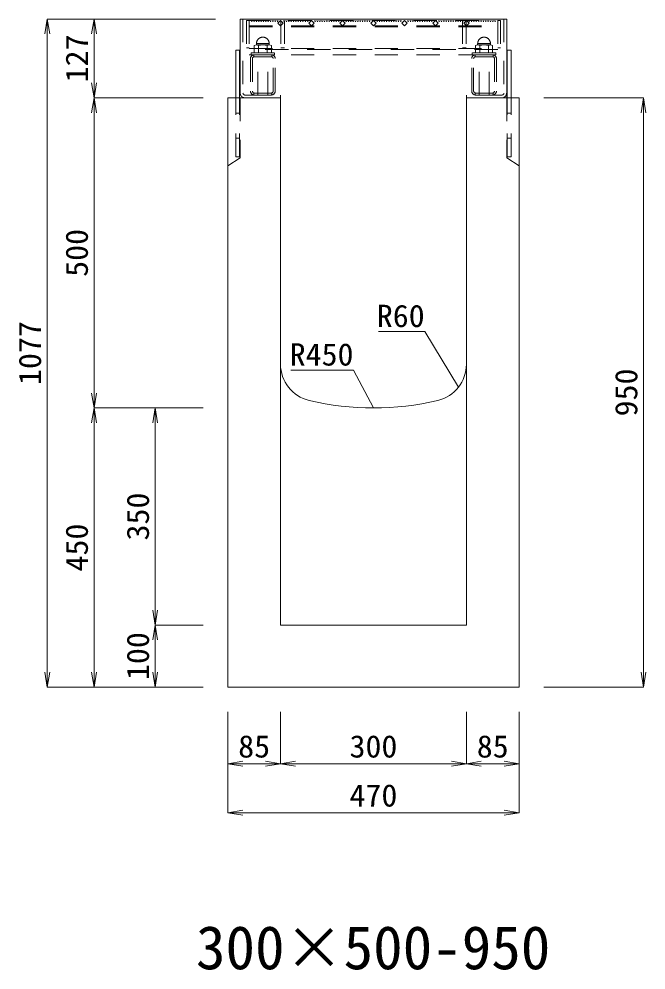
# Model space of a CAD drawing. Units: millimetres at full size. Extents: x -734 to 58102, y 49499 to 87169.
# Drawn here: x 8238 to 9249, y 59424 to 60957 of the extents above; entities that cross this region are included whole.
import ezdxf
from ezdxf.enums import TextEntityAlignment as Align

# ---------------------------------------------------------------- set-up
doc = ezdxf.new("R2010")
doc.units = ezdxf.units.MM
doc.header["$LTSCALE"] = 50
doc.linetypes.add('USER1', pattern=[1.35, 0.75, -0.6])
doc.layers.add('0_2', color=7, linetype='Continuous')
for name, color, linetype, lineweight in [('寸法線', 7, 'Continuous', 13), ('引出線', 4, 'Continuous', 13), ('本体', 2, 'Continuous', 20), ('ｸﾞﾚｰﾁﾝｸﾞ', 7, 'USER1', 9)]:
    doc.layers.add(name, color=color, linetype=linetype, lineweight=lineweight)
doc.styles.add('ＭＳ 明朝', font='')
doc.styles.get('ＭＳ 明朝').set_extended_font_data('MS Mincho')

# ---------------------------------------------------------------- blocks, each defined once
blk = doc.blocks.new('open_arrow')
at = {"color": 0, "linetype": 'Continuous', "lineweight": -2}
blk.add_lwpolyline([(7.5, 1.25), (0, 0), (7.5, -1.25)], dxfattribs=at)

msp = doc.modelspace()

# ---------------------------------------------------------------- linework, layer by layer
at = {"layer": '寸法線'}
for p, q in [((8283.14, 59880.12), (8283.14, 60957.12)), ((8554.48, 60957.12), (8283.14, 60957.12)), ((8358.69, 60957.12), (8358.69, 60830.12)), ((8554.48, 60957.12), (8358.69, 60957.12)), ((8358.69, 60830.12), (8358.69, 60330.12)), ((8534.48, 60830.12), (8358.69, 60830.12)), ((8534.48, 60830.12), (8358.69, 60830.12)), ((9084.52, 60830.12), (9245.31, 60830.12)), ((9245.31, 60830.12), (9245.31, 59880.12)), ((8534.48, 60330.12), (8358.69, 60330.12)), ((8358.69, 60330.12), (8358.69, 59880.12)), ((8534.48, 60330.12), (8358.69, 60330.12)), ((8457.29, 59980.12), (8457.29, 60330.12)), ((8534.48, 60330.12), (8457.29, 60330.12)), ((8534.48, 59980.12), (8457.29, 59980.12)), ((8457.29, 59880.12), (8457.29, 59980.12)), ((8534.48, 59980.12), (8457.29, 59980.12)), ((8534.48, 59880.12), (8283.14, 59880.12)), ((8534.48, 59880.12), (8358.69, 59880.12)), ((8534.48, 59880.12), (8457.29, 59880.12)), ((9084.52, 59880.12), (9245.31, 59880.12)), ((8574.5, 59840.1), (8574.5, 59677.52)), ((8574.5, 59840.1), (8574.5, 59756.58)), ((8659.5, 59840.1), (8659.5, 59756.58)), ((8659.5, 59840.1), (8659.5, 59756.58)), ((8959.5, 59840.1), (8959.5, 59756.58)), ((8959.5, 59840.1), (8959.5, 59756.58)), ((9044.5, 59840.1), (9044.5, 59677.52)), ((9044.5, 59840.1), (9044.5, 59756.58)), ((8574.5, 59756.58), (8659.5, 59756.58)), ((8659.5, 59756.58), (8959.5, 59756.58)), ((8959.5, 59756.58), (9044.5, 59756.58)), ((8574.5, 59677.52), (9044.5, 59677.52))]:
    msp.add_line(p, q, dxfattribs=at)
at = {"layer": '引出線'}
for points in [[(8946.57, 60363.43), (8892.16, 60453.33), (8817.49, 60453.33)], [(8809.5, 60330.12), (8777.28, 60391.26), (8676.27, 60391.26)]]:
    msp.add_lwpolyline(points, dxfattribs=at)
at = {"layer": '本体'}
for p, q in [((8574.5, 60830.12), (8574.5, 59880.12)), ((8574.5, 60830.12), (8659.5, 60830.12)), ((8659.5, 60400.64), (8659.5, 60830.12)), ((8959.5, 60400.64), (8959.5, 60830.12)), ((8959.5, 60830.12), (9044.5, 60830.12)), ((9044.5, 59880.12), (9044.5, 60830.12)), ((8659.5, 60400.64), (8659.5, 59980.12)), ((8959.5, 60400.64), (8959.5, 59980.12)), ((8659.5, 59980.12), (8959.5, 59980.12)), ((8574.5, 59880.12), (9044.5, 59880.12))]:
    msp.add_line(p, q, dxfattribs=at)
at = {"layer": '本体', "linetype": 'USER1', "lineweight": 9}
for p, q in [((8594.51, 60830.12), (8594.51, 60733.11)), ((9024.51, 60830.12), (9024.51, 60733.11)), ((8574.51, 60720.61), (8594.51, 60733.11)), ((9044.51, 60720.61), (9024.51, 60733.11))]:
    msp.add_line(p, q, dxfattribs=at)
at = {"layer": '本体'}
for centre, radius, start, end in [((8719.5, 60400.64), 60, 180, 256.65785), ((8899.5, 60400.64), 60, 283.34237, 0), ((8809.5, 60780.12), 450, 256.65777, 283.34225)]:
    msp.add_arc(centre, radius, start, end, dxfattribs=at)
at = {"layer": 'ｸﾞﾚｰﾁﾝｸﾞ', "linetype": 'Continuous'}
for p, q in [((8594.5, 60957.12), (9024.5, 60957.12)), ((8594.5, 60837.75), (8594.5, 60957.12)), ((9024.5, 60830.12), (9024.5, 60957.12)), ((8593.5, 60907.11), (8587.5, 60907.11)), ((8587.5, 60830.12), (8587.5, 60907.11)), ((8593.5, 60830.12), (8593.5, 60907.11)), ((9025.5, 60907.11), (9031.5, 60907.11)), ((9025.5, 60830.12), (9025.5, 60907.11)), ((9031.5, 60830.12), (9031.5, 60907.11))]:
    msp.add_line(p, q, dxfattribs=at)
at = {"layer": 'ｸﾞﾚｰﾁﾝｸﾞ'}
for p, q in [((8599, 60957.12), (8599, 60837.62)), ((8604.5, 60954.62), (8604.5, 60910.62)), ((8609, 60954.62), (8609, 60910.62)), ((8609, 60954.62), (8609, 60899.62)), ((8612.2, 60954.62), (8613.1, 60952.52)), ((8613.1, 60952.52), (8614, 60954.62)), ((8616, 60954.62), (8616.9, 60952.52)), ((8616.9, 60952.52), (8617.8, 60954.62)), ((8619.8, 60954.62), (8620.7, 60952.52)), ((8620.7, 60952.52), (8621.6, 60954.62)), ((8623.6, 60954.62), (8624.5, 60952.52)), ((8624.5, 60952.52), (8625.4, 60954.62)), ((8627.4, 60954.62), (8628.3, 60952.52)), ((8628.3, 60952.52), (8629.2, 60954.62)), ((8631.2, 60954.62), (8632.1, 60952.52)), ((8632.1, 60952.52), (8633, 60954.62)), ((8635, 60954.62), (8635.9, 60952.52)), ((8635.9, 60952.52), (8636.8, 60954.62)), ((8638.8, 60954.62), (8639.7, 60952.52)), ((8639.7, 60952.52), (8640.6, 60954.62)), ((8642.6, 60954.62), (8643.5, 60952.52)), ((8643.5, 60952.52), (8644.4, 60954.62)), ((8646.4, 60954.62), (8647.3, 60952.52)), ((8647.3, 60952.52), (8648.2, 60954.62)), ((8650.2, 60954.62), (8651.1, 60952.52)), ((8651.1, 60952.52), (8652, 60954.62)), ((8654, 60954.62), (8654.9, 60952.52)), ((8654.9, 60952.52), (8655.8, 60954.62)), ((8659.5, 60954.62), (8655.26, 60950.37)), ((8663.74, 60950.37), (8659.5, 60954.62)), ((8660, 60954.62), (8660, 60910.62)), ((8664.5, 60954.62), (8665.4, 60952.52)), ((8665.4, 60952.52), (8666.3, 60954.62)), ((8666, 60954.62), (8666, 60910.62)), ((8668.3, 60954.62), (8669.2, 60952.52)), ((8669.2, 60952.52), (8670.1, 60954.62)), ((8672.1, 60954.62), (8673, 60952.52)), ((8673, 60952.52), (8673.9, 60954.62)), ((8675.9, 60954.62), (8676.8, 60952.52)), ((8676.8, 60952.52), (8677.7, 60954.62)), ((8679.7, 60954.62), (8680.6, 60952.52)), ((8680.6, 60952.52), (8681.5, 60954.62)), ((8683.5, 60954.62), (8684.4, 60952.52)), ((8684.4, 60952.52), (8685.3, 60954.62)), ((8687.3, 60954.62), (8688.2, 60952.52)), ((8688.2, 60952.52), (8689.1, 60954.62)), ((8691.1, 60954.62), (8692, 60952.52)), ((8692, 60952.52), (8692.9, 60954.62)), ((8694.9, 60954.62), (8695.8, 60952.52)), ((8695.8, 60952.52), (8696.7, 60954.62)), ((8698.7, 60954.62), (8699.6, 60952.52)), ((8699.6, 60952.52), (8700.5, 60954.62)), ((8702.5, 60954.62), (8703.4, 60952.52)), ((8703.4, 60952.52), (8704.3, 60954.62)), ((8709.5, 60954.62), (8705.26, 60950.37)), ((8713.74, 60950.37), (8709.5, 60954.62)), ((8714.5, 60954.62), (8715.4, 60952.52)), ((8715.4, 60952.52), (8716.3, 60954.62)), ((8718.3, 60954.62), (8719.2, 60952.52)), ((8719.2, 60952.52), (8720.1, 60954.62)), ((8722.1, 60954.62), (8723, 60952.52)), ((8723, 60952.52), (8723.9, 60954.62)), ((8725.9, 60954.62), (8726.8, 60952.52)), ((8726.8, 60952.52), (8727.7, 60954.62)), ((8729.7, 60954.62), (8730.6, 60952.52)), ((8730.6, 60952.52), (8731.5, 60954.62)), ((8733.5, 60954.62), (8734.4, 60952.52)), ((8734.4, 60952.52), (8735.3, 60954.62)), ((8737.3, 60954.62), (8738.2, 60952.52)), ((8738.2, 60952.52), (8739.1, 60954.62)), ((8741.1, 60954.62), (8742, 60952.52)), ((8742, 60952.52), (8742.9, 60954.62)), ((8744.9, 60954.62), (8745.8, 60952.52)), ((8745.8, 60952.52), (8746.7, 60954.62)), ((8748.7, 60954.62), (8749.6, 60952.52)), ((8749.6, 60952.52), (8750.5, 60954.62)), ((8752.5, 60954.62), (8753.4, 60952.52)), ((8753.4, 60952.52), (8754.3, 60954.62)), ((8759.5, 60954.62), (8755.26, 60950.37)), ((8763.74, 60950.37), (8759.5, 60954.62)), ((8764.5, 60954.62), (8765.4, 60952.52)), ((8765.4, 60952.52), (8766.3, 60954.62)), ((8768.3, 60954.62), (8769.2, 60952.52)), ((8769.2, 60952.52), (8770.1, 60954.62)), ((8772.1, 60954.62), (8773, 60952.52)), ((8773, 60952.52), (8773.9, 60954.62)), ((8775.9, 60954.62), (8776.8, 60952.52)), ((8776.8, 60952.52), (8777.7, 60954.62)), ((8779.7, 60954.62), (8780.6, 60952.52)), ((8780.6, 60952.52), (8781.5, 60954.62)), ((8783.5, 60954.62), (8784.4, 60952.52)), ((8784.4, 60952.52), (8785.3, 60954.62)), ((8787.3, 60954.62), (8788.2, 60952.52)), ((8788.2, 60952.52), (8789.1, 60954.62)), ((8791.1, 60954.62), (8792, 60952.52)), ((8792, 60952.52), (8792.9, 60954.62)), ((8794.9, 60954.62), (8795.8, 60952.52)), ((8795.8, 60952.52), (8796.7, 60954.62)), ((8798.7, 60954.62), (8799.6, 60952.52)), ((8799.6, 60952.52), (8800.5, 60954.62)), ((8802.5, 60954.62), (8803.4, 60952.52)), ((8803.4, 60952.52), (8804.3, 60954.62)), ((8809.5, 60954.62), (8805.26, 60950.37)), ((8809.5, 60954.62), (8813.74, 60950.37)), ((8815.6, 60952.52), (8814.7, 60954.62)), ((8816.5, 60954.62), (8815.6, 60952.52)), ((8819.4, 60952.52), (8818.5, 60954.62)), ((8820.3, 60954.62), (8819.4, 60952.52)), ((8823.2, 60952.52), (8822.3, 60954.62)), ((8824.1, 60954.62), (8823.2, 60952.52)), ((8827, 60952.52), (8826.1, 60954.62)), ((8827.9, 60954.62), (8827, 60952.52)), ((8830.8, 60952.52), (8829.9, 60954.62)), ((8831.7, 60954.62), (8830.8, 60952.52)), ((8834.6, 60952.52), (8833.7, 60954.62)), ((8835.5, 60954.62), (8834.6, 60952.52)), ((8838.4, 60952.52), (8837.5, 60954.62)), ((8839.3, 60954.62), (8838.4, 60952.52)), ((8842.2, 60952.52), (8841.3, 60954.62)), ((8843.1, 60954.62), (8842.2, 60952.52)), ((8846, 60952.52), (8845.1, 60954.62)), ((8846.9, 60954.62), (8846, 60952.52)), ((8849.8, 60952.52), (8848.9, 60954.62)), ((8850.7, 60954.62), (8849.8, 60952.52)), ((8853.6, 60952.52), (8852.7, 60954.62)), ((8854.5, 60954.62), (8853.6, 60952.52)), ((8855.26, 60950.37), (8859.5, 60954.62)), ((8859.5, 60954.62), (8863.74, 60950.37)), ((8865.6, 60952.52), (8864.7, 60954.62)), ((8866.5, 60954.62), (8865.6, 60952.52)), ((8869.4, 60952.52), (8868.5, 60954.62)), ((8870.3, 60954.62), (8869.4, 60952.52)), ((8873.2, 60952.52), (8872.3, 60954.62)), ((8874.1, 60954.62), (8873.2, 60952.52)), ((8877, 60952.52), (8876.1, 60954.62)), ((8877.9, 60954.62), (8877, 60952.52)), ((8880.8, 60952.52), (8879.9, 60954.62)), ((8881.7, 60954.62), (8880.8, 60952.52)), ((8884.6, 60952.52), (8883.7, 60954.62)), ((8885.5, 60954.62), (8884.6, 60952.52)), ((8888.4, 60952.52), (8887.5, 60954.62)), ((8889.3, 60954.62), (8888.4, 60952.52)), ((8892.2, 60952.52), (8891.3, 60954.62)), ((8893.1, 60954.62), (8892.2, 60952.52)), ((8896, 60952.52), (8895.1, 60954.62)), ((8896.9, 60954.62), (8896, 60952.52)), ((8899.8, 60952.52), (8898.9, 60954.62)), ((8900.7, 60954.62), (8899.8, 60952.52)), ((8903.6, 60952.52), (8902.7, 60954.62)), ((8904.5, 60954.62), (8903.6, 60952.52)), ((8905.26, 60950.37), (8909.5, 60954.62)), ((8909.5, 60954.62), (8913.74, 60950.37)), ((8915.6, 60952.52), (8914.7, 60954.62)), ((8916.5, 60954.62), (8915.6, 60952.52)), ((8919.4, 60952.52), (8918.5, 60954.62)), ((8920.3, 60954.62), (8919.4, 60952.52)), ((8923.2, 60952.52), (8922.3, 60954.62)), ((8924.1, 60954.62), (8923.2, 60952.52)), ((8927, 60952.52), (8926.1, 60954.62)), ((8927.9, 60954.62), (8927, 60952.52)), ((8930.8, 60952.52), (8929.9, 60954.62)), ((8931.7, 60954.62), (8930.8, 60952.52)), ((8934.6, 60952.52), (8933.7, 60954.62)), ((8935.5, 60954.62), (8934.6, 60952.52)), ((8938.4, 60952.52), (8937.5, 60954.62)), ((8939.3, 60954.62), (8938.4, 60952.52)), ((8942.2, 60952.52), (8941.3, 60954.62)), ((8943.1, 60954.62), (8942.2, 60952.52)), ((8946, 60952.52), (8945.1, 60954.62)), ((8946.9, 60954.62), (8946, 60952.52)), ((8949.8, 60952.52), (8948.9, 60954.62)), ((8950.7, 60954.62), (8949.8, 60952.52)), ((8953.6, 60952.52), (8952.7, 60954.62)), ((8953, 60954.62), (8953, 60910.62)), ((8954.5, 60954.62), (8953.6, 60952.52)), ((8955.26, 60950.37), (8959.5, 60954.62)), ((8959, 60954.62), (8959, 60910.62)), ((8959.5, 60954.62), (8963.74, 60950.37)), ((8964.1, 60952.52), (8963.2, 60954.62)), ((8965, 60954.62), (8964.1, 60952.52)), ((8967.9, 60952.52), (8967, 60954.62)), ((8968.8, 60954.62), (8967.9, 60952.52)), ((8971.7, 60952.52), (8970.8, 60954.62)), ((8972.6, 60954.62), (8971.7, 60952.52)), ((8975.5, 60952.52), (8974.6, 60954.62)), ((8976.4, 60954.62), (8975.5, 60952.52)), ((8979.3, 60952.52), (8978.4, 60954.62)), ((8980.2, 60954.62), (8979.3, 60952.52)), ((8983.1, 60952.52), (8982.2, 60954.62)), ((8984, 60954.62), (8983.1, 60952.52)), ((8986.9, 60952.52), (8986, 60954.62)), ((8987.8, 60954.62), (8986.9, 60952.52)), ((8990.7, 60952.52), (8989.8, 60954.62)), ((8991.6, 60954.62), (8990.7, 60952.52)), ((8994.5, 60952.52), (8993.6, 60954.62)), ((8995.4, 60954.62), (8994.5, 60952.52)), ((8998.3, 60952.52), (8997.4, 60954.62)), ((8999.2, 60954.62), (8998.3, 60952.52)), ((9002.1, 60952.52), (9001.2, 60954.62)), ((9003, 60954.62), (9002.1, 60952.52)), ((9005.9, 60952.52), (9005, 60954.62)), ((9006.8, 60954.62), (9005.9, 60952.52)), ((9010, 60954.62), (9010, 60910.62)), ((9010, 60954.62), (9010, 60899.62)), ((9014.5, 60954.62), (9014.5, 60910.62)), ((9020, 60957.12), (9020, 60837.62)), ((8609, 60946.12), (9010, 60946.12)), ((8609, 60944.62), (9010, 60944.62)), ((8655.26, 60950.37), (8659.5, 60946.13)), ((8659.5, 60946.13), (8663.74, 60950.37)), ((8659.5, 60946.13), (8660, 60946.63)), ((8705.26, 60950.37), (8709.5, 60946.13)), ((8709.5, 60946.13), (8713.74, 60950.37)), ((8755.26, 60950.37), (8759.5, 60946.13)), ((8759.5, 60946.13), (8763.74, 60950.37)), ((8805.26, 60950.37), (8809.5, 60946.13)), ((8813.74, 60950.37), (8809.5, 60946.13)), ((8859.5, 60946.13), (8855.26, 60950.37)), ((8863.74, 60950.37), (8859.5, 60946.13)), ((8909.5, 60946.13), (8905.26, 60950.37)), ((8913.74, 60950.37), (8909.5, 60946.13)), ((8959.5, 60946.13), (8955.26, 60950.37)), ((8959.5, 60946.13), (8959, 60946.63)), ((8963.74, 60950.37), (8959.5, 60946.13)), ((8604.5, 60910.62), (8609, 60910.62)), ((8609, 60909.62), (9010, 60909.62)), ((9010, 60908.12), (8609, 60908.12)), ((8617.15, 60914.42), (8620.61, 60915.62)), ((8617.15, 60902.62), (8617.15, 60914.42)), ((8620.61, 60917.62), (8641.39, 60917.62)), ((8620.61, 60915.62), (8620.61, 60917.62)), ((8620.61, 60915.62), (8624.08, 60914.42)), ((8641.39, 60915.62), (8620.61, 60915.62)), ((8624.08, 60914.42), (8631, 60915.62)), ((8624.08, 60902.62), (8624.08, 60914.42)), ((8631, 60915.62), (8637.93, 60914.42)), ((8637.93, 60914.42), (8641.39, 60915.62)), ((8637.93, 60914.42), (8637.93, 60902.62)), ((8641.39, 60917.62), (8641.39, 60915.62)), ((8641.39, 60915.62), (8644.85, 60914.42)), ((8644.85, 60914.42), (8644.85, 60902.62)), ((8660, 60910.62), (8666, 60910.62)), ((8959, 60910.62), (8953, 60910.62)), ((8977.61, 60915.62), (8974.15, 60914.42)), ((8974.15, 60914.42), (8974.15, 60902.62)), ((8998.39, 60917.62), (8977.61, 60917.62)), ((8977.61, 60917.62), (8977.61, 60915.62)), ((8981.07, 60914.42), (8977.61, 60915.62)), ((8977.61, 60915.62), (8998.39, 60915.62)), ((8988, 60915.62), (8981.07, 60914.42)), ((8981.07, 60914.42), (8981.07, 60902.62)), ((8994.92, 60914.42), (8988, 60915.62)), ((8998.39, 60915.62), (8994.92, 60914.42)), ((8994.92, 60902.62), (8994.92, 60914.42)), ((8998.39, 60915.62), (8998.39, 60917.62)), ((9001.85, 60914.42), (8998.39, 60915.62)), ((9001.85, 60902.62), (9001.85, 60914.42)), ((9014.5, 60910.62), (9010, 60910.62)), ((8609, 60899.62), (9010, 60899.62)), ((8611, 60893.22), (8611, 60841.02)), ((8612, 60902.62), (8650, 60902.62)), ((8612, 60902.62), (8631, 60902.62)), ((8612, 60899.62), (8612, 60902.62)), ((8650, 60899.62), (8612, 60899.62)), ((8614.2, 60893.22), (8614.2, 60841.02)), ((8616.5, 60899.55), (8616.5, 60896.29)), ((8631, 60902.62), (8617.15, 60902.62)), ((8644.6, 60899.62), (8617.4, 60899.62)), ((8644.6, 60899.62), (8617.4, 60899.62)), ((8644.6, 60896.42), (8617.4, 60896.42)), ((8623, 60834.62), (8623, 60899.62)), ((8623, 60899.62), (8639, 60899.62)), ((8631, 60902.62), (8624.08, 60902.62)), ((8644.85, 60902.62), (8631, 60902.62)), ((8639, 60834.62), (8639, 60899.62)), ((8645.5, 60899.55), (8645.5, 60896.29)), ((8647.8, 60841.02), (8647.8, 60893.22)), ((8650, 60902.62), (8650, 60899.62)), ((8651, 60841.02), (8651, 60893.22)), ((8968, 60841.02), (8968, 60893.22)), ((9007, 60902.62), (8969, 60902.62)), ((8969, 60902.62), (8969, 60899.62)), ((8969, 60899.62), (9007, 60899.62)), ((8971.2, 60841.02), (8971.2, 60893.22)), ((8973.5, 60899.55), (8973.5, 60896.29)), ((8974.15, 60902.62), (8988, 60902.62)), ((8974.4, 60899.62), (9001.6, 60899.62)), ((8974.4, 60899.62), (9001.6, 60899.62)), ((8974.4, 60896.42), (9001.6, 60896.42)), ((8980, 60834.62), (8980, 60899.62)), ((8996, 60899.62), (8980, 60899.62)), ((8988, 60902.62), (9001.85, 60902.62)), ((9007, 60902.62), (8988, 60902.62)), ((8988, 60902.62), (8994.92, 60902.62)), ((8996, 60834.62), (8996, 60899.62)), ((9002.5, 60899.55), (9002.5, 60896.29)), ((9004.8, 60893.22), (9004.8, 60841.02)), ((9007, 60899.62), (9007, 60902.62)), ((9008, 60893.22), (9008, 60841.02)), ((8587.5, 60735.12), (8587.5, 60830.12)), ((8593.5, 60735.12), (8593.5, 60830.12)), ((8602, 60834.62), (8659.5, 60834.62)), ((8616.5, 60837.95), (8616.5, 60834.68)), ((8617.4, 60837.82), (8644.6, 60837.82)), ((8617.4, 60834.62), (8644.6, 60834.62)), ((8645.5, 60837.95), (8645.5, 60834.68)), ((8659.5, 60834.62), (8659.5, 60830.12)), ((9017, 60834.62), (8959.5, 60834.62)), ((8959.5, 60834.62), (8959.5, 60830.12)), ((8973.5, 60837.95), (8973.5, 60834.68)), ((9001.6, 60837.82), (8974.4, 60837.82)), ((9001.6, 60834.62), (8974.4, 60834.62)), ((9002.5, 60837.95), (9002.5, 60834.68)), ((9025.5, 60735.12), (9025.5, 60830.12)), ((9031.5, 60735.12), (9031.5, 60830.12)), ((8587.5, 60805.12), (8593.5, 60805.12)), ((9025.5, 60805.12), (9031.5, 60805.12)), ((8587.5, 60765.12), (8593.5, 60765.12)), ((9025.5, 60765.12), (9031.5, 60765.12)), ((8593.5, 60735.12), (8587.5, 60735.12)), ((9025.5, 60735.12), (9031.5, 60735.12))]:
    msp.add_line(p, q, dxfattribs=at)
at = {"layer": 'ｸﾞﾚｰﾁﾝｸﾞ', "lineweight": 5}
msp.add_line((8604.5, 60954.62), (9014.5, 60954.62), dxfattribs=at)
at = {"layer": 'ｸﾞﾚｰﾁﾝｸﾞ'}
for centre, radius, start, end in [((8631, 60917.62), 10.25, 0, 180), ((8988, 60917.62), 10.25, 0, 180), ((8617.4, 60893.22), 6.4, 90, 180), ((8617.4, 60893.22), 3.2, 90, 180), ((8644.6, 60893.22), 6.4, 0, 90), ((8644.6, 60893.22), 3.2, 0, 90), ((8974.4, 60893.22), 6.4, 90, 180), ((8974.4, 60893.22), 3.2, 90, 180), ((9001.6, 60893.22), 6.4, 0, 90), ((9001.6, 60893.22), 3.2, 0, 90), ((8602, 60837.62), 7.5, 179.01874, 270), ((8602, 60837.62), 3, 180, 270), ((8617.4, 60841.02), 6.4, 180, 270), ((8617.4, 60841.02), 3.2, 180, 270), ((8644.6, 60841.02), 6.4, 270, 0), ((8644.6, 60841.02), 3.2, 270, 0), ((8974.4, 60841.02), 6.4, 180, 270), ((8974.4, 60841.02), 3.2, 180, 270), ((9001.6, 60841.02), 6.4, 270, 0), ((9001.6, 60841.02), 3.2, 270, 0), ((9017, 60837.62), 7.5, 270, 0), ((9017, 60837.62), 3, 270, 0)]:
    msp.add_arc(centre, radius, start, end, dxfattribs=at)

# ---------------------------------------------------------------- block references
at = {"layer": '寸法線', "xscale": 3.2, "yscale": 3.2}
for p, rotation in [((8283.14, 60957.12), 270), ((8358.69, 60957.12), 270), ((8358.69, 60830.12), 90), ((8358.69, 60830.12), 270), ((9245.31, 60830.12), 270), ((8358.69, 60330.12), 90), ((8358.69, 60330.12), 270), ((8457.29, 60330.12), 270), ((8457.29, 59980.12), 90), ((8457.29, 59980.12), 270), ((8283.14, 59880.12), 90), ((8358.69, 59880.12), 90), ((8457.29, 59880.12), 90), ((9245.31, 59880.12), 90), ((8659.5, 59756.58), 180), ((8959.5, 59756.58), 180), ((9044.5, 59756.58), 180), ((9044.5, 59677.52), 180)]:
    msp.add_blockref('open_arrow', p, dxfattribs=dict(at, rotation=rotation))
for p in [(8574.5, 59756.58), (8659.5, 59756.58), (8959.5, 59756.58), (8574.5, 59677.52)]:
    msp.add_blockref('open_arrow', p, dxfattribs=at)
at = {"layer": '引出線', "xscale": 0.0533, "yscale": 0.0533}
for p, rotation in [((8946.57, 60363.43), 121.2), ((8809.5, 60330.12), 117.8)]:
    msp.add_blockref('open_arrow', p, dxfattribs=dict(at, rotation=rotation))

# ---------------------------------------------------------------- texts
at = {"layer": '0_2', "style": 'ＭＳ 明朝'}
msp.add_text('300×500-950', height=70.05, dxfattribs=at).set_placement((8809.02, 59460.29), align=Align.MIDDLE_CENTER)
at = {"layer": '寸法線', "style": 'ＭＳ 明朝', "width": 1.05}
for s, p in [('127', (8330.67, 60893.62)), ('500', (8330.67, 60580.12)), ('1077', (8255.12, 60418.62)), ('950', (9217.29, 60355.12)), ('350', (8429.27, 60155.12)), ('450', (8330.67, 60105.12)), ('100', (8429.27, 59930.12))]:
    msp.add_text(s, height=36.03, rotation=90, dxfattribs=at).set_placement(p, align=Align.MIDDLE_CENTER)
for s, p in [('85', (8617, 59784.6)), ('300', (8809.5, 59784.6)), ('85', (9002, 59784.6)), ('470', (8809.5, 59705.54))]:
    msp.add_text(s, height=36.03, dxfattribs=at).set_placement(p, align=Align.MIDDLE_CENTER)
at = {"layer": '引出線', "style": 'ＭＳ 明朝', "width": 1.05}
for s, p in [('R60', (8892.16, 60496.53)), ('R450', (8777.28, 60434.46))]:
    msp.add_text(s, height=36.03, dxfattribs=at).set_placement(p, align=Align.TOP_RIGHT)

doc.saveas('drawing.dxf')
